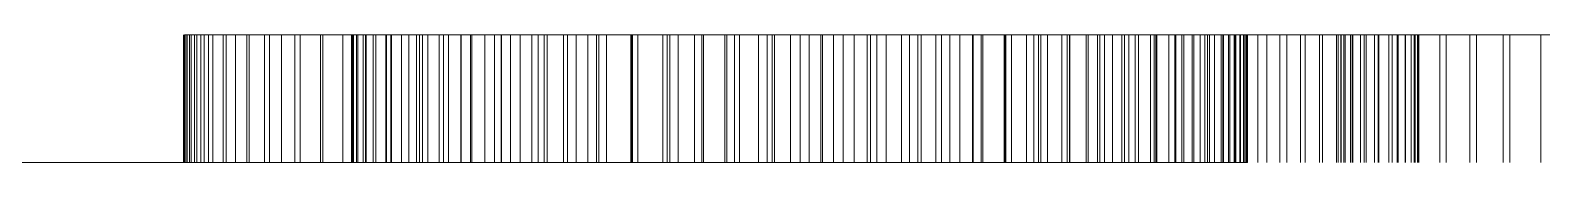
# Model space of a CAD drawing. Extents: x 23 to 587, y 4 to 413.
# Drawn here: x 470.76 to 471.353, y 194.924 to 194.974 of the extents above; entities that cross this region are included whole.
import ezdxf

# ---------------------------------------------------------------- set-up
doc = ezdxf.new("R2010")
doc.units = 0
doc.linetypes.add('DASHED', pattern=[15, 12, -3])
doc.layers.get('0').update_dxf_attribs({"lineweight": 13})

# ---------------------------------------------------------------- blocks, each defined once
blk = doc.blocks.new('BLOCK437')
at = {"color": 7, "linetype": 'DASHED', "lineweight": 13, "ltscale": 0.0025}
for p, q in [((-86.3483, 126.9), (-86.3483, 127)), ((-86.3479, 126.9), (-86.3479, 127)), ((-86.3474, 126.9), (-86.3474, 127)), ((-86.3464, 126.9), (-86.3464, 127)), ((-86.3454, 126.9), (-86.3454, 127)), ((-86.3437, 126.9), (-86.3437, 127)), ((-86.3422, 126.9), (-86.3422, 127)), ((-86.3398, 126.9), (-86.3398, 127)), ((-86.3378, 126.9), (-86.3378, 127)), ((-86.3348, 126.9), (-86.3348, 127)), ((-86.3322, 126.9), (-86.3322, 127)), ((-86.3286, 126.9), (-86.3286, 127)), ((-86.3253, 126.9), (-86.3253, 127)), ((-86.3171, 126.9), (-86.3171, 127)), ((-86.3147, 126.9), (-86.3147, 127)), ((-86.3076, 126.9), (-86.3076, 127)), ((-86.2987, 126.9), (-86.2987, 127)), ((-86.2968, 126.9), (-86.2968, 127)), ((-86.2847, 126.9), (-86.2847, 127)), ((-86.2808, 126.9), (-86.2808, 127)), ((-86.2713, 126.9), (-86.2713, 127)), ((-86.2608, 126.9), (-86.2608, 127)), ((-86.2566, 126.9), (-86.2566, 127)), ((-86.2406, 126.9), (-86.2406, 127)), ((-86.2388, 126.9), (-86.2388, 127)), ((-86.2233, 126.9), (-86.2233, 127)), ((-86.2165, 126.9), (-86.2165, 127)), ((-86.2157, 126.9), (-86.2157, 127)), ((-86.2152, 126.9), (-86.2152, 127)), ((-86.2148, 126.9), (-86.2148, 127)), ((-86.2125, 126.9), (-86.2125, 127)), ((-86.2115, 126.9), (-86.2115, 127)), ((-86.2071, 126.9), (-86.2071, 127)), ((-86.2055, 126.9), (-86.2055, 127)), ((-86.2049, 126.9), (-86.2049, 127)), ((-86.1994, 126.9), (-86.1994, 127)), ((-86.1973, 126.9), (-86.1973, 127)), ((-86.1894, 126.9), (-86.1894, 127)), ((-86.1888, 126.9), (-86.1888, 127)), ((-86.1855, 126.9), (-86.1855, 127)), ((-86.185, 126.9), (-86.185, 127)), ((-86.1771, 126.9), (-86.1771, 127)), ((-86.1714, 126.9), (-86.1714, 127)), ((-86.1652, 126.9), (-86.1652, 127)), ((-86.163, 126.9), (-86.163, 127)), ((-86.1607, 126.9), (-86.1607, 127)), ((-86.1565, 126.9), (-86.1565, 127)), ((-86.1474, 126.9), (-86.1474, 127)), ((-86.144, 126.9), (-86.144, 127)), ((-86.1403, 126.9), (-86.1403, 127)), ((-86.1306, 126.9), (-86.1306, 127)), ((-86.1302, 126.9), (-86.1302, 127)), ((-86.1228, 126.9), (-86.1228, 127)), ((-86.1219, 126.9), (-86.1219, 127)), ((-86.1116, 126.9), (-86.1116, 127)), ((-86.104, 126.9), (-86.104, 127)), ((-86.0988, 126.9), (-86.0988, 127)), ((-86.0985, 126.9), (-86.0985, 127)), ((-86.0915, 126.9), (-86.0915, 127)), ((-86.0839, 126.9), (-86.0839, 127)), ((-86.0748, 126.9), (-86.0748, 127)), ((-86.0699, 126.9), (-86.0699, 127)), ((-86.065, 126.9), (-86.065, 127)), ((-86.0626, 126.9), (-86.0626, 127)), ((-86.0499, 126.9), (-86.0499, 127)), ((-86.0468, 126.9), (-86.0468, 127)), ((-86.04, 126.9), (-86.04, 127)), ((-86.0307, 126.9), (-86.0307, 127)), ((-86.024, 126.9), (-86.024, 127)), ((-86.0222, 126.9), (-86.0222, 127)), ((-86.016, 126.9), (-86.016, 127)), ((-85.9971, 126.9), (-85.9971, 127)), ((-85.9961, 126.9), (-85.9961, 127)), ((-85.9957, 126.9), (-85.9957, 127)), ((-85.9914, 126.9), (-85.9914, 127)), ((-85.972, 126.9), (-85.972, 127)), ((-85.9685, 126.9), (-85.9685, 127)), ((-85.9664, 126.9), (-85.9664, 127)), ((-85.9599, 126.9), (-85.9599, 127)), ((-85.9469, 126.9), (-85.9469, 127)), ((-85.9412, 126.9), (-85.9412, 127)), ((-85.9399, 126.9), (-85.9399, 127)), ((-85.9233, 126.9), (-85.9233, 127)), ((-85.9217, 126.9), (-85.9217, 127)), ((-85.9157, 126.9), (-85.9157, 127)), ((-85.9117, 126.9), (-85.9117, 127)), ((-85.8967, 126.9), (-85.8967, 127)), ((-85.89, 126.9), (-85.89, 127)), ((-85.8859, 126.9), (-85.8859, 127)), ((-85.8841, 126.9), (-85.8841, 127)), ((-85.8716, 126.9), (-85.8716, 127)), ((-85.864, 126.9), (-85.864, 127)), ((-85.8569, 126.9), (-85.8569, 127)), ((-85.8477, 126.9), (-85.8477, 127)), ((-85.8466, 126.9), (-85.8466, 127)), ((-85.8378, 126.9), (-85.8378, 127)), ((-85.8302, 126.9), (-85.8302, 127)), ((-85.8215, 126.9), (-85.8215, 127)), ((-85.8113, 126.9), (-85.8113, 127)), ((-85.8088, 126.9), (-85.8088, 127)), ((-85.8039, 126.9), (-85.8039, 127)), ((-85.7966, 126.9), (-85.7966, 127)), ((-85.7845, 126.9), (-85.7845, 127)), ((-85.7782, 126.9), (-85.7782, 127)), ((-85.7716, 126.9), (-85.7716, 127)), ((-85.7691, 126.9), (-85.7691, 127)), ((-85.7575, 126.9), (-85.7575, 127)), ((-85.7529, 126.9), (-85.7529, 127)), ((-85.7466, 126.9), (-85.7466, 127)), ((-85.7387, 126.9), (-85.7387, 127)), ((-85.7287, 126.9), (-85.7287, 127)), ((-85.7281, 126.9), (-85.7281, 127)), ((-85.722, 126.9), (-85.722, 127)), ((-85.7206, 126.9), (-85.7206, 127)), ((-85.7038, 126.9), (-85.7038, 127)), ((-85.703, 126.9), (-85.703, 127)), ((-85.7024, 126.9), (-85.7024, 127)), ((-85.6981, 126.9), (-85.6981, 127)), ((-85.6862, 126.9), (-85.6862, 127)), ((-85.6804, 126.9), (-85.6804, 127)), ((-85.6769, 126.9), (-85.6769, 127)), ((-85.6749, 126.9), (-85.6749, 127)), ((-85.6699, 126.9), (-85.6699, 127)), ((-85.6584, 126.9), (-85.6584, 127)), ((-85.6543, 126.9), (-85.6543, 127)), ((-85.6524, 126.9), (-85.6524, 127)), ((-85.6523, 126.9), (-85.6523, 127)), ((-85.6393, 126.9), (-85.6393, 127)), ((-85.6379, 126.9), (-85.6379, 127)), ((-85.6305, 126.9), (-85.6305, 127)), ((-85.6286, 126.9), (-85.6286, 127)), ((-85.625, 126.9), (-85.625, 127)), ((-85.6187, 126.9), (-85.6187, 127)), ((-85.6113, 126.9), (-85.6113, 127)), ((-85.6093, 126.9), (-85.6093, 127)), ((-85.6058, 126.9), (-85.6058, 127)), ((-85.601, 126.9), (-85.601, 127)), ((-85.5982, 126.9), (-85.5982, 127)), ((-85.5889, 126.9), (-85.5889, 127)), ((-85.5859, 126.9), (-85.5859, 127)), ((-85.5846, 126.9), (-85.5846, 127)), ((-85.5838, 126.9), (-85.5838, 127)), ((-85.5746, 126.9), (-85.5746, 127)), ((-85.5697, 126.9), (-85.5697, 127)), ((-85.5691, 126.9), (-85.5691, 127)), ((-85.5642, 126.9), (-85.5642, 127)), ((-85.5627, 126.9), (-85.5627, 127)), ((-85.5562, 126.9), (-85.5562, 127)), ((-85.5548, 126.9), (-85.5548, 127)), ((-85.55, 126.9), (-85.55, 127)), ((-85.5463, 126.9), (-85.5463, 127)), ((-85.5441, 126.9), (-85.5441, 127)), ((-85.5425, 126.9), (-85.5425, 127)), ((-85.5387, 126.9), (-85.5387, 127)), ((-85.5334, 126.9), (-85.5334, 127)), ((-85.5321, 126.9), (-85.5321, 127)), ((-85.5315, 126.9), (-85.5315, 127)), ((-85.5276, 126.9), (-85.5276, 127)), ((-85.5265, 126.9), (-85.5265, 127)), ((-85.5231, 126.9), (-85.5231, 127)), ((-85.5227, 126.9), (-85.5227, 127)), ((-85.5218, 126.9), (-85.5218, 127)), ((-85.5188, 126.9), (-85.5188, 127)), ((-85.5181, 126.9), (-85.5181, 127)), ((-85.5158, 126.9), (-85.5158, 127)), ((-85.5153, 126.9), (-85.5153, 127)), ((-85.514, 126.9), (-85.514, 127)), ((-85.5138, 126.9), (-85.5138, 127)), ((-85.5135, 126.9), (-85.5135, 127)), ((-85.5127, 126.9), (-85.5127, 127)), ((-85.5126, 126.9), (-85.5126, 127)), ((-85.5046, 126.9), (-85.5046, 127)), ((-85.4974, 126.9), (-85.4974, 127)), ((-85.4872, 126.9), (-85.4872, 127)), ((-85.4819, 126.9), (-85.4819, 127)), ((-85.4711, 126.9), (-85.4711, 127)), ((-85.4674, 126.9), (-85.4674, 127)), ((-85.4563, 126.9), (-85.4563, 127)), ((-85.4539, 126.9), (-85.4539, 127)), ((-85.4428, 126.9), (-85.4428, 127)), ((-85.4415, 126.9), (-85.4415, 127)), ((-85.4395, 126.9), (-85.4395, 127)), ((-85.4391, 126.9), (-85.4391, 127)), ((-85.4371, 126.9), (-85.4371, 127)), ((-85.4359, 126.9), (-85.4359, 127)), ((-85.4319, 126.9), (-85.4319, 127)), ((-85.4305, 126.9), (-85.4305, 127)), ((-85.43, 126.9), (-85.43, 127)), ((-85.4299, 126.9), (-85.4299, 127)), ((-85.4239, 126.9), (-85.4239, 127)), ((-85.4211, 126.9), (-85.4211, 127)), ((-85.4196, 126.9), (-85.4196, 127)), ((-85.4196, 126.9), (-85.4196, 127)), ((-85.413, 126.9), (-85.413, 127)), ((-85.4102, 126.9), (-85.4102, 127)), ((-85.4099, 126.9), (-85.4099, 127)), ((-85.4096, 126.9), (-85.4096, 127)), ((-85.4018, 126.9), (-85.4018, 127)), ((-85.4016, 126.9), (-85.4016, 127)), ((-85.399, 126.9), (-85.399, 127)), ((-85.3953, 126.9), (-85.3953, 127)), ((-85.3947, 126.9), (-85.3947, 127)), ((-85.3944, 126.9), (-85.3944, 127)), ((-85.3889, 126.9), (-85.3889, 127)), ((-85.3887, 126.9), (-85.3887, 127)), ((-85.3843, 126.9), (-85.3843, 127)), ((-85.3842, 126.9), (-85.3842, 127)), ((-85.3818, 126.9), (-85.3818, 127)), ((-85.381, 126.9), (-85.381, 127)), ((-85.381, 126.9), (-85.381, 127)), ((-85.3791, 126.9), (-85.3791, 127)), ((-85.3791, 126.9), (-85.3791, 127)), ((-85.3784, 126.9), (-85.3784, 127)), ((-85.3781, 126.9), (-85.3781, 127)), ((-85.3616, 126.9), (-85.3616, 127)), ((-85.3567, 126.9), (-85.3567, 127)), ((-85.3382, 126.9), (-85.3382, 127)), ((-85.333, 126.9), (-85.333, 127)), ((-85.3118, 126.9), (-85.3118, 127)), ((-85.3068, 126.9), (-85.3068, 127)), ((-85.2823, 126.9), (-85.2823, 127))]:
    blk.add_line(p, q, dxfattribs=at)
at = {"color": 7, "linetype": 'DASHED', "lineweight": 13, "ltscale": 4.99137e-05}
blk.add_line((-86.3454, 127), (-86.3474, 127), dxfattribs=at)
at = {"color": 7, "linetype": 'DASHED', "lineweight": 13, "ltscale": 8.05264e-05}
blk.add_line((-86.3422, 127), (-86.3454, 127), dxfattribs=at)
at = {"color": 7, "linetype": 'DASHED', "lineweight": 13, "ltscale": 0.000108717}
blk.add_line((-86.3378, 127), (-86.3422, 127), dxfattribs=at)
at = {"color": 7, "linetype": 'DASHED', "lineweight": 13, "ltscale": 0.000140883}
blk.add_line((-86.3322, 127), (-86.3378, 127), dxfattribs=at)
at = {"color": 7, "linetype": 'DASHED', "lineweight": 13, "ltscale": 0.000172337}
blk.add_line((-86.3253, 127), (-86.3322, 127), dxfattribs=at)
at = {"color": 7, "linetype": 'DASHED', "lineweight": 13, "ltscale": 0.000205294}
blk.add_line((-86.3171, 127), (-86.3253, 127), dxfattribs=at)
at = {"color": 7, "linetype": 'DASHED', "lineweight": 13, "ltscale": 0.000237618}
blk.add_line((-86.3076, 127), (-86.3171, 127), dxfattribs=at)
at = {"color": 7, "linetype": 'DASHED', "lineweight": 13, "ltscale": 0.000269809}
blk.add_line((-86.2968, 127), (-86.3076, 127), dxfattribs=at)
at = {"color": 7, "linetype": 'DASHED', "lineweight": 13, "ltscale": 0.000302767}
blk.add_line((-86.2847, 127), (-86.2968, 127), dxfattribs=at)
at = {"color": 7, "linetype": 'DASHED', "lineweight": 13, "ltscale": 0.000335066}
blk.add_line((-86.2713, 127), (-86.2847, 127), dxfattribs=at)
at = {"color": 7, "linetype": 'DASHED', "lineweight": 13, "ltscale": 0.000367933}
blk.add_line((-86.2566, 127), (-86.2713, 127), dxfattribs=at)
at = {"color": 7, "linetype": 'DASHED', "lineweight": 13, "ltscale": 0.000399581}
blk.add_line((-86.2406, 127), (-86.2566, 127), dxfattribs=at)
at = {"color": 7, "linetype": 'DASHED', "lineweight": 13, "ltscale": 0.000432442}
blk.add_line((-86.2233, 127), (-86.2406, 127), dxfattribs=at)
at = {"color": 7, "linetype": 'DASHED', "lineweight": 13, "ltscale": 0.000460691}
blk.add_line((-86.2049, 127), (-86.2233, 127), dxfattribs=at)
at = {"color": 7, "linetype": 'DASHED', "lineweight": 13, "ltscale": 0.000483563}
blk.add_line((-86.1855, 127), (-86.2049, 127), dxfattribs=at)
at = {"color": 7, "linetype": 'DASHED', "lineweight": 13, "ltscale": 0.000507195}
blk.add_line((-86.1652, 127), (-86.1855, 127), dxfattribs=at)
at = {"color": 7, "linetype": 'DASHED', "lineweight": 13, "ltscale": 0.00052997}
blk.add_line((-86.144, 127), (-86.1652, 127), dxfattribs=at)
at = {"color": 7, "linetype": 'DASHED', "lineweight": 13, "ltscale": 0.000554254}
blk.add_line((-86.1219, 127), (-86.144, 127), dxfattribs=at)
at = {"color": 7, "linetype": 'DASHED', "lineweight": 13, "ltscale": 0.000576378}
blk.add_line((-86.0988, 127), (-86.1219, 127), dxfattribs=at)
at = {"color": 7, "linetype": 'DASHED', "lineweight": 13, "ltscale": 0.000600668}
blk.add_line((-86.0748, 127), (-86.0988, 127), dxfattribs=at)
at = {"color": 7, "linetype": 'DASHED', "lineweight": 13, "ltscale": 0.000623436}
blk.add_line((-86.0499, 127), (-86.0748, 127), dxfattribs=at)
at = {"color": 7, "linetype": 'DASHED', "lineweight": 13, "ltscale": 0.000647081}
blk.add_line((-86.024, 127), (-86.0499, 127), dxfattribs=at)
at = {"color": 7, "linetype": 'DASHED', "lineweight": 13, "ltscale": 0.000670592}
blk.add_line((-85.9971, 127), (-86.024, 127), dxfattribs=at)
at = {"color": 7, "linetype": 'DASHED', "lineweight": 13, "ltscale": 0.00062898}
blk.add_line((-85.972, 127), (-85.9971, 127), dxfattribs=at)
at = {"color": 7, "linetype": 'DASHED', "lineweight": 13, "ltscale": 0.000628036}
blk.add_line((-85.9469, 127), (-85.972, 127), dxfattribs=at)
at = {"color": 7, "linetype": 'DASHED', "lineweight": 13, "ltscale": 0.000628023}
blk.add_line((-85.9217, 127), (-85.9469, 127), dxfattribs=at)
at = {"color": 7, "linetype": 'DASHED', "lineweight": 13, "ltscale": 0.000627079}
blk.add_line((-85.8967, 127), (-85.9217, 127), dxfattribs=at)
at = {"color": 7, "linetype": 'DASHED', "lineweight": 13, "ltscale": 0.000626963}
blk.add_line((-85.8716, 127), (-85.8967, 127), dxfattribs=at)
at = {"color": 7, "linetype": 'DASHED', "lineweight": 13, "ltscale": 0.000625374}
blk.add_line((-85.8466, 127), (-85.8716, 127), dxfattribs=at)
at = {"color": 7, "linetype": 'DASHED', "lineweight": 13, "ltscale": 0.000626006}
blk.add_line((-85.8215, 127), (-85.8466, 127), dxfattribs=at)
at = {"color": 7, "linetype": 'DASHED', "lineweight": 13, "ltscale": 0.000624441}
blk.add_line((-85.7966, 127), (-85.8215, 127), dxfattribs=at)
at = {"color": 7, "linetype": 'DASHED', "lineweight": 13, "ltscale": 0.000624227}
blk.add_line((-85.7716, 127), (-85.7966, 127), dxfattribs=at)
at = {"color": 7, "linetype": 'DASHED', "lineweight": 13, "ltscale": 0.000624208}
blk.add_line((-85.7466, 127), (-85.7716, 127), dxfattribs=at)
at = {"color": 7, "linetype": 'DASHED', "lineweight": 13, "ltscale": 0.000614956}
blk.add_line((-85.722, 127), (-85.7466, 127), dxfattribs=at)
at = {"color": 7, "linetype": 'DASHED', "lineweight": 13, "ltscale": 0.0005975}
blk.add_line((-85.6981, 127), (-85.722, 127), dxfattribs=at)
at = {"color": 7, "linetype": 'DASHED', "lineweight": 13, "ltscale": 0.000580803}
blk.add_line((-85.6749, 127), (-85.6981, 127), dxfattribs=at)
at = {"color": 7, "linetype": 'DASHED', "lineweight": 13, "ltscale": 0.000563139}
blk.add_line((-85.6524, 127), (-85.6749, 127), dxfattribs=at)
at = {"color": 7, "linetype": 'DASHED', "lineweight": 13, "ltscale": 0.000546425}
blk.add_line((-85.6305, 127), (-85.6524, 127), dxfattribs=at)
at = {"color": 7, "linetype": 'DASHED', "lineweight": 13, "ltscale": 0.000528968}
blk.add_line((-85.6093, 127), (-85.6305, 127), dxfattribs=at)
at = {"color": 7, "linetype": 'DASHED', "lineweight": 13, "ltscale": 0.000512151}
blk.add_line((-85.5889, 127), (-85.6093, 127), dxfattribs=at)
at = {"color": 7, "linetype": 'DASHED', "lineweight": 13, "ltscale": 0.000494584}
blk.add_line((-85.5691, 127), (-85.5889, 127), dxfattribs=at)
at = {"color": 7, "linetype": 'DASHED', "lineweight": 13, "ltscale": 0.0004779}
blk.add_line((-85.55, 127), (-85.5691, 127), dxfattribs=at)
at = {"color": 7, "linetype": 'DASHED', "lineweight": 13, "ltscale": 0.000460431}
blk.add_line((-85.5315, 127), (-85.55, 127), dxfattribs=at)
at = {"color": 7, "linetype": 'DASHED', "lineweight": 13, "ltscale": 0.0004389}
blk.add_line((-85.514, 127), (-85.5315, 127), dxfattribs=at)
at = {"color": 7, "linetype": 'DASHED', "lineweight": 13, "ltscale": 0.00041366}
blk.add_line((-85.4974, 127), (-85.514, 127), dxfattribs=at)
at = {"color": 7, "linetype": 'DASHED', "lineweight": 13, "ltscale": 0.000388316}
blk.add_line((-85.4819, 127), (-85.4974, 127), dxfattribs=at)
at = {"color": 7, "linetype": 'DASHED', "lineweight": 13, "ltscale": 0.000362158}
blk.add_line((-85.4674, 127), (-85.4819, 127), dxfattribs=at)
at = {"color": 7, "linetype": 'DASHED', "lineweight": 13, "ltscale": 0.000336917}
blk.add_line((-85.4539, 127), (-85.4674, 127), dxfattribs=at)
at = {"color": 7, "linetype": 'DASHED', "lineweight": 13, "ltscale": 0.000311611}
blk.add_line((-85.4415, 127), (-85.4539, 127), dxfattribs=at)
at = {"color": 7, "linetype": 'DASHED', "lineweight": 13, "ltscale": 0.000286163}
blk.add_line((-85.43, 127), (-85.4415, 127), dxfattribs=at)
at = {"color": 7, "linetype": 'DASHED', "lineweight": 13, "ltscale": 5.94637e-05}
blk.add_line((-85.4371, 127), (-85.4395, 127), dxfattribs=at)
at = {"color": 7, "linetype": 'DASHED', "lineweight": 13, "ltscale": 0.000130343}
blk.add_line((-85.4319, 127), (-85.4371, 127), dxfattribs=at)
at = {"color": 7, "linetype": 'DASHED', "lineweight": 13, "ltscale": 0.000198977}
blk.add_line((-85.4239, 127), (-85.4319, 127), dxfattribs=at)
at = {"color": 7, "linetype": 'DASHED', "lineweight": 13, "ltscale": 0.00026093}
blk.add_line((-85.4196, 127), (-85.43, 127), dxfattribs=at)
at = {"color": 7, "linetype": 'DASHED', "lineweight": 13, "ltscale": 0.000273342}
blk.add_line((-85.413, 127), (-85.4239, 127), dxfattribs=at)
at = {"color": 7, "linetype": 'DASHED', "lineweight": 13, "ltscale": 0.000234868}
blk.add_line((-85.4102, 127), (-85.4196, 127), dxfattribs=at)
at = {"color": 7, "linetype": 'DASHED', "lineweight": 13, "ltscale": 0.000350709}
blk.add_line((-85.399, 127), (-85.413, 127), dxfattribs=at)
at = {"color": 7, "linetype": 'DASHED', "lineweight": 13, "ltscale": 0.000209548}
blk.add_line((-85.4018, 127), (-85.4102, 127), dxfattribs=at)
at = {"color": 7, "linetype": 'DASHED', "lineweight": 13, "ltscale": 0.000178128}
blk.add_line((-85.3947, 127), (-85.4018, 127), dxfattribs=at)
at = {"color": 7, "linetype": 'DASHED', "lineweight": 13, "ltscale": 0.000428717}
blk.add_line((-85.3818, 127), (-85.399, 127), dxfattribs=at)
at = {"color": 7, "linetype": 'DASHED', "lineweight": 13, "ltscale": 0.000145969}
blk.add_line((-85.3889, 127), (-85.3947, 127), dxfattribs=at)
at = {"color": 7, "linetype": 'DASHED', "lineweight": 13, "ltscale": 0.000113206}
blk.add_line((-85.3843, 127), (-85.3889, 127), dxfattribs=at)
at = {"color": 7, "linetype": 'DASHED', "lineweight": 13, "ltscale": 8.18684e-05}
blk.add_line((-85.381, 127), (-85.3843, 127), dxfattribs=at)
at = {"color": 7, "linetype": 'DASHED', "lineweight": 13, "ltscale": 0.000505987}
blk.add_line((-85.3616, 127), (-85.3818, 127), dxfattribs=at)
at = {"color": 7, "linetype": 'DASHED', "lineweight": 13, "ltscale": 4.8991e-05}
blk.add_line((-85.3791, 127), (-85.381, 127), dxfattribs=at)
at = {"color": 7, "linetype": 'DASHED', "lineweight": 13, "ltscale": 0.00058327}
blk.add_line((-85.3382, 127), (-85.3616, 127), dxfattribs=at)
at = {"color": 7, "linetype": 'DASHED', "lineweight": 13, "ltscale": 0.000661386}
blk.add_line((-85.3118, 127), (-85.3382, 127), dxfattribs=at)
at = {"color": 7, "linetype": 'DASHED', "lineweight": 13, "ltscale": 0.000737994}
blk.add_line((-85.2823, 127), (-85.3118, 127), dxfattribs=at)
at = {"color": 7, "linetype": 'DASHED', "lineweight": 13, "ltscale": 0.000816671}
blk.add_line((-85.2496, 127), (-85.2823, 127), dxfattribs=at)
at = {"color": 7, "linetype": 'DASHED', "lineweight": 13, "ltscale": 0.466421}
blk.add_line((-98.6378, 126.9), (-79.9809, 126.9), dxfattribs=at)
at = {"color": 7, "linetype": 'DASHED', "lineweight": 13, "ltscale": 7.86536e-05}
blk.add_line((-86.2157, 126.9), (-86.2125, 126.9), dxfattribs=at)
at = {"color": 7, "linetype": 'DASHED', "lineweight": 13, "ltscale": 0.000135762}
blk.add_line((-86.2125, 126.9), (-86.2071, 126.9), dxfattribs=at)
at = {"color": 7, "linetype": 'DASHED', "lineweight": 13, "ltscale": 0.000192797}
blk.add_line((-86.2071, 126.9), (-86.1994, 126.9), dxfattribs=at)
at = {"color": 7, "linetype": 'DASHED', "lineweight": 13, "ltscale": 0.000249108}
blk.add_line((-86.1994, 126.9), (-86.1894, 126.9), dxfattribs=at)
at = {"color": 7, "linetype": 'DASHED', "lineweight": 13, "ltscale": 0.000306337}
blk.add_line((-86.1894, 126.9), (-86.1771, 126.9), dxfattribs=at)
at = {"color": 7, "linetype": 'DASHED', "lineweight": 13, "ltscale": 0.000354019}
blk.add_line((-86.1771, 126.9), (-86.163, 126.9), dxfattribs=at)
at = {"color": 7, "linetype": 'DASHED', "lineweight": 13, "ltscale": 0.000390362}
blk.add_line((-86.163, 126.9), (-86.1474, 126.9), dxfattribs=at)
at = {"color": 7, "linetype": 'DASHED', "lineweight": 13, "ltscale": 0.000428227}
blk.add_line((-86.1474, 126.9), (-86.1302, 126.9), dxfattribs=at)
at = {"color": 7, "linetype": 'DASHED', "lineweight": 13, "ltscale": 0.000465977}
blk.add_line((-86.1302, 126.9), (-86.1116, 126.9), dxfattribs=at)
at = {"color": 7, "linetype": 'DASHED', "lineweight": 13, "ltscale": 0.000502972}
blk.add_line((-86.1116, 126.9), (-86.0915, 126.9), dxfattribs=at)
at = {"color": 7, "linetype": 'DASHED', "lineweight": 13, "ltscale": 0.000539991}
blk.add_line((-86.0915, 126.9), (-86.0699, 126.9), dxfattribs=at)
at = {"color": 7, "linetype": 'DASHED', "lineweight": 13, "ltscale": 0.000577838}
blk.add_line((-86.0699, 126.9), (-86.0468, 126.9), dxfattribs=at)
at = {"color": 7, "linetype": 'DASHED', "lineweight": 13, "ltscale": 0.000614826}
blk.add_line((-86.0468, 126.9), (-86.0222, 126.9), dxfattribs=at)
at = {"color": 7, "linetype": 'DASHED', "lineweight": 13, "ltscale": 0.000651852}
blk.add_line((-86.0222, 126.9), (-85.9961, 126.9), dxfattribs=at)
at = {"color": 7, "linetype": 'DASHED', "lineweight": 13, "ltscale": 0.000689698}
blk.add_line((-85.9961, 126.9), (-85.9685, 126.9), dxfattribs=at)
at = {"color": 7, "linetype": 'DASHED', "lineweight": 13, "ltscale": 0.000715755}
blk.add_line((-85.9685, 126.9), (-85.9399, 126.9), dxfattribs=at)
at = {"color": 7, "linetype": 'DASHED', "lineweight": 13, "ltscale": 0.000703585}
blk.add_line((-85.9399, 126.9), (-85.9117, 126.9), dxfattribs=at)
at = {"color": 7, "linetype": 'DASHED', "lineweight": 13, "ltscale": 0.000691324}
blk.add_line((-85.9117, 126.9), (-85.8841, 126.9), dxfattribs=at)
at = {"color": 7, "linetype": 'DASHED', "lineweight": 13, "ltscale": 0.000679885}
blk.add_line((-85.8841, 126.9), (-85.8569, 126.9), dxfattribs=at)
at = {"color": 7, "linetype": 'DASHED', "lineweight": 13, "ltscale": 0.000667618}
blk.add_line((-85.8569, 126.9), (-85.8302, 126.9), dxfattribs=at)
at = {"color": 7, "linetype": 'DASHED', "lineweight": 13, "ltscale": 0.000656277}
blk.add_line((-85.8302, 126.9), (-85.8039, 126.9), dxfattribs=at)
at = {"color": 7, "linetype": 'DASHED', "lineweight": 13, "ltscale": 0.000644016}
blk.add_line((-85.8039, 126.9), (-85.7782, 126.9), dxfattribs=at)
at = {"color": 7, "linetype": 'DASHED', "lineweight": 13, "ltscale": 0.000631773}
blk.add_line((-85.7782, 126.9), (-85.7529, 126.9), dxfattribs=at)
at = {"color": 7, "linetype": 'DASHED', "lineweight": 13, "ltscale": 0.000619683}
blk.add_line((-85.7529, 126.9), (-85.7281, 126.9), dxfattribs=at)
at = {"color": 7, "linetype": 'DASHED', "lineweight": 13, "ltscale": 0.00060814}
blk.add_line((-85.7281, 126.9), (-85.7038, 126.9), dxfattribs=at)
at = {"color": 7, "linetype": 'DASHED', "lineweight": 13, "ltscale": 0.000584488}
blk.add_line((-85.7038, 126.9), (-85.6804, 126.9), dxfattribs=at)
at = {"color": 7, "linetype": 'DASHED', "lineweight": 13, "ltscale": 0.000549497}
blk.add_line((-85.6804, 126.9), (-85.6584, 126.9), dxfattribs=at)
at = {"color": 7, "linetype": 'DASHED', "lineweight": 13, "ltscale": 0.000513716}
blk.add_line((-85.6584, 126.9), (-85.6379, 126.9), dxfattribs=at)
at = {"color": 7, "linetype": 'DASHED', "lineweight": 13, "ltscale": 0.000478725}
blk.add_line((-85.6379, 126.9), (-85.6187, 126.9), dxfattribs=at)
at = {"color": 7, "linetype": 'DASHED', "lineweight": 13, "ltscale": 0.000443651}
blk.add_line((-85.6187, 126.9), (-85.601, 126.9), dxfattribs=at)
at = {"color": 7, "linetype": 'DASHED', "lineweight": 13, "ltscale": 0.000408569}
blk.add_line((-85.601, 126.9), (-85.5846, 126.9), dxfattribs=at)
at = {"color": 7, "linetype": 'DASHED', "lineweight": 13, "ltscale": 0.000372879}
blk.add_line((-85.5846, 126.9), (-85.5697, 126.9), dxfattribs=at)
at = {"color": 7, "linetype": 'DASHED', "lineweight": 13, "ltscale": 0.000337676}
blk.add_line((-85.5697, 126.9), (-85.5562, 126.9), dxfattribs=at)
at = {"color": 7, "linetype": 'DASHED', "lineweight": 13, "ltscale": 0.000302837}
blk.add_line((-85.5562, 126.9), (-85.5441, 126.9), dxfattribs=at)
at = {"color": 7, "linetype": 'DASHED', "lineweight": 13, "ltscale": 0.000267635}
blk.add_line((-85.5441, 126.9), (-85.5334, 126.9), dxfattribs=at)
at = {"color": 7, "linetype": 'DASHED', "lineweight": 13, "ltscale": 0.000145685}
blk.add_line((-85.5334, 126.9), (-85.5276, 126.9), dxfattribs=at)
at = {"color": 7, "linetype": 'DASHED', "lineweight": 13, "ltscale": 0.000122558}
blk.add_line((-85.5276, 126.9), (-85.5227, 126.9), dxfattribs=at)
at = {"color": 7, "linetype": 'DASHED', "lineweight": 13, "ltscale": 9.77947e-05}
blk.add_line((-85.5227, 126.9), (-85.5188, 126.9), dxfattribs=at)
at = {"color": 7, "linetype": 'DASHED', "lineweight": 13, "ltscale": 7.46677e-05}
blk.add_line((-85.5188, 126.9), (-85.5158, 126.9), dxfattribs=at)
at = {"color": 7, "linetype": 'DASHED', "lineweight": 13, "ltscale": 5.00981e-05}
blk.add_line((-85.5158, 126.9), (-85.5138, 126.9), dxfattribs=at)
at = {"color": 7, "linetype": 'DASHED', "lineweight": 13, "ltscale": 2.60525e-05}
blk.add_line((-85.5138, 126.9), (-85.5127, 126.9), dxfattribs=at)

msp = doc.modelspace()

# ---------------------------------------------------------------- block references
at = {"lineweight": 0, "xscale": 0.5, "yscale": 0.5, "zscale": 0.5}
msp.add_blockref('BLOCK437', (513.99417, 131.47371), dxfattribs=at)

doc.saveas('drawing.dxf')
